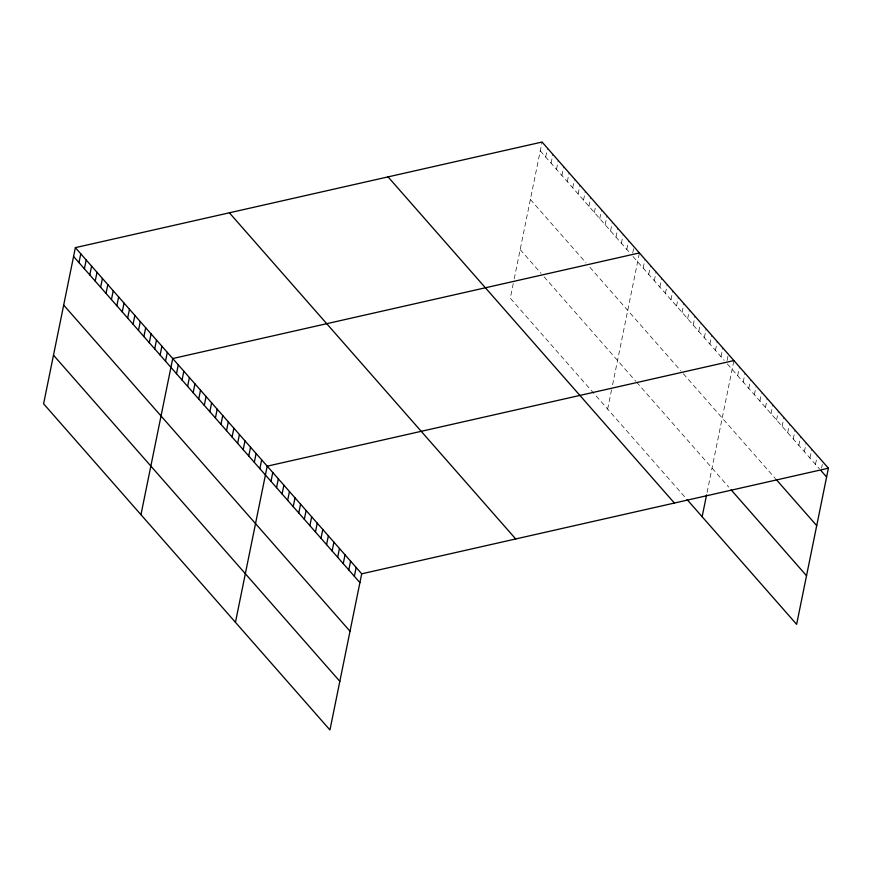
<?xml version="1.0" encoding="UTF-8"?>
<svg xmlns="http://www.w3.org/2000/svg" width="872" height="872" viewBox="0 0 872 872"><rect width="100%" height="100%" fill="white"/><g stroke="black" fill="none" stroke-linecap="round" stroke-linejoin="round"><path stroke-width="0.65" stroke-dasharray="4.36 3.27" d="M513.259 283.607L510.294 298.191L685.468 497.727M514.251 278.746L542.057 142.038M545.676 157.025L547.474 148.207M551.082 163.184L552.881 154.366M556.489 169.342L558.287 160.524M561.906 175.501L563.693 166.683M567.312 181.659L569.1 172.841M572.719 187.829L574.517 179.011M578.125 193.987L579.924 185.169M583.532 200.146L585.33 191.328M588.949 206.304L590.736 197.486M594.355 212.463L595.892 204.909M599.762 218.632L601.56 209.814M605.168 224.791L606.967 215.973M610.574 230.949L612.111 223.395M615.992 237.108L617.779 228.29M621.398 243.277L622.935 235.713M626.804 249.436L628.603 240.618M632.723 253.076L634.009 246.776M607.642 409.088L612.1 387.212M612.591 384.781L639.165 254.199M643.176 268.086L644.713 260.532M648.735 274.418L650.534 265.6M654.294 280.751L656.093 271.933M659.853 287.084L661.652 278.266M665.412 293.406L667.211 284.588M670.971 299.739L672.77 290.921M676.53 306.072L678.329 297.254M682.089 312.405L683.888 303.587M687.648 318.738L689.436 309.92M693.207 325.071L694.995 316.253M698.766 331.404L700.303 323.839M704.325 337.726L706.113 328.908M709.884 344.058L711.672 335.24M715.443 350.391L717.231 341.573M721.002 356.724L722.79 347.906M727.074 360.539L728.349 354.239M707.083 492.408L733.908 360.572M737.668 375.723L739.467 366.905M743.227 382.045L745.026 373.227M748.786 388.378L750.585 379.56M754.345 394.711L755.882 387.157M759.904 401.044L761.441 393.49M765.463 407.377L767.262 398.558M771.022 413.71L772.821 404.891M776.581 420.042L778.38 411.224M782.14 426.364L783.928 417.546M787.699 432.697L789.487 423.879M793.258 439.03L795.046 430.212M798.817 445.363L800.605 436.545M804.376 451.696L806.164 442.878M809.935 458.029L811.723 449.211M815.494 464.362L817.031 456.797M821.555 468.166L822.329 464.395M540.269 150.856L629.9 252.956M632.985 256.477L724.174 360.343M727.346 363.962L819.462 468.874M530.372 199.481L586.006 262.843M589.875 267.246L680.934 370.971M683.31 373.685L775.426 478.608M520.181 249.577L541.043 273.339M544.139 276.86L635.797 381.271M636.593 382.176L728.709 487.088"/><path stroke-width="1.31" d="M75.374 247.648L43.6 403.801L329.943 729.962L361.706 573.809L75.374 247.648L542.057 142.038L828.4 468.199L796.627 624.352L687.049 499.536M78.981 262.625L80.78 253.806M84.388 268.783L86.186 259.965M89.805 274.953L91.593 266.134M95.212 281.111L96.999 272.293M100.618 287.27L102.416 278.451M106.024 293.428L107.823 284.61M111.431 299.587L113.229 290.779M116.848 305.756L118.636 296.938M122.254 311.914L124.042 303.096M127.661 318.073L129.459 309.255M133.067 324.231L134.866 315.413M138.474 330.401L140.272 321.583M143.891 336.559L145.679 327.741M149.297 342.718L151.085 333.9M154.704 348.876L156.502 340.058M160.11 355.035L161.909 346.217M165.517 361.204L167.315 352.386M140.959 514.698L172.721 358.545L639.416 252.935M176.493 373.696L178.28 364.878M182.052 380.018L183.839 371.21M187.611 386.351L189.398 377.532M193.159 392.683L194.957 383.865M198.718 399.016L200.516 390.198M204.277 405.349L206.075 396.531M209.836 411.682L211.634 402.864M215.395 418.015L217.193 409.197M220.954 424.337L222.752 415.53M226.513 430.67L228.311 421.852M232.072 437.003L233.87 428.185M237.631 443.336L239.429 434.518M243.19 449.669L244.988 440.851M248.749 456.002L250.537 447.183M254.308 462.334L256.096 453.516M259.867 468.656L261.655 459.838M235.451 622.325L267.214 466.171L733.908 360.572M270.985 481.322L272.773 472.504M276.544 487.655L278.332 478.837M282.092 493.988L283.891 485.17M287.651 500.321L289.45 491.503M293.21 506.654L295.008 497.836M298.769 512.976L300.567 504.158M304.328 519.309L306.127 510.491M309.887 525.642L311.685 516.823M315.446 531.975L317.245 523.156M321.005 538.307L322.803 529.489M326.564 544.64L328.363 535.822M332.123 550.973L333.922 542.155M337.682 557.295L339.47 548.477M343.241 563.628L345.029 554.81M348.8 569.961L350.588 561.143M354.359 576.294L356.147 567.476M702.134 516.715L706.593 494.838M361.706 573.809L828.4 468.199M821.043 470.684L826.602 477.017M776.222 479.513L816.715 525.642M731.085 489.802L806.524 575.727M388.051 176.896L674.394 503.057M229.38 212.801L515.712 538.961M73.575 256.466L359.918 582.627M63.689 305.091L350.021 631.241M53.497 355.177L339.829 681.337"/></g></svg>
